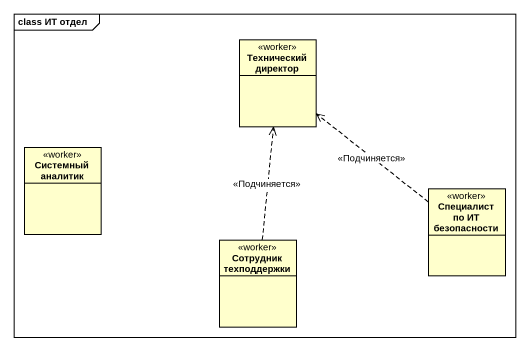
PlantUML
@startuml
mainframe class ИТ отдел
hide circle
hide empty members
class "Технический директор" as Технический_директор <<worker>>
class "Системный аналитик" as Системный_аналитик <<worker>>
class "Специалист по ИТ безопасности" as Специалист_по_ИТ <<worker>>
class "Сотрудник техподдержки" as Сотрудник_техподдержки <<worker>>
Специалист_по_ИТ .up.> Технический_директор : <<Подчиняется>>
Сотрудник_техподдержки .up.> Технический_директор : <<Подчиняется>>
@enduml
